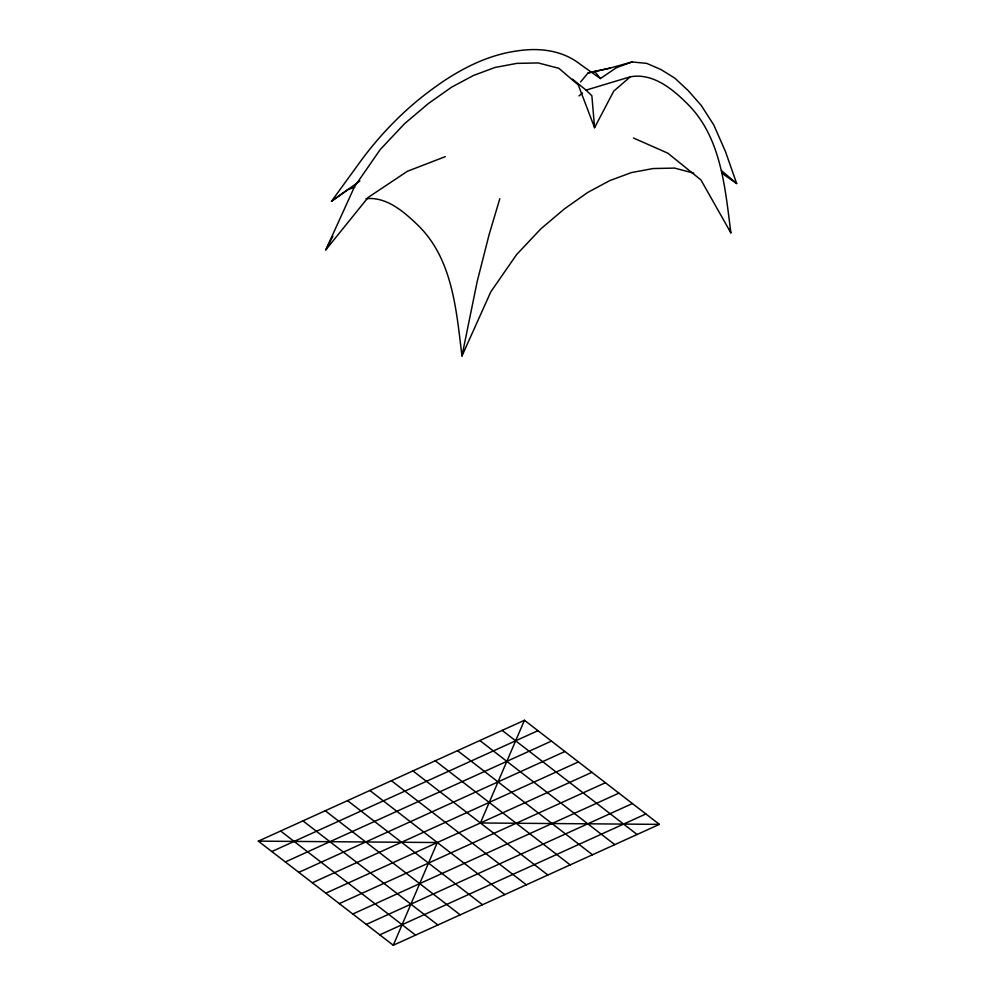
<?xml version="1.0" encoding="UTF-8"?>
<svg xmlns="http://www.w3.org/2000/svg" width="995" height="995" viewBox="0 0 995 995"><rect width="100%" height="100%" fill="white"/><g stroke="black" fill="none" stroke-linecap="round" stroke-linejoin="round"><path stroke-width="1.49" d="M365.998 198.714C386.446 196.413 404.107 211.86 417.875 225.181C452.8 259.048 456.319 310.564 461.966 355.986L477.177 281.56L489.179 234.372L499.826 198.701M393.274 945.25L437.315 842.541L258.339 841.136L393.274 945.25L659.386 824.37L524.452 720.268L258.339 841.136M524.452 720.268L480.411 822.977L659.386 824.37M461.966 355.986L490.833 291.809L516.517 254.683L540.882 228.813L564.563 208.776L587.809 192.383L609.786 180.605L631.327 172.608L653.13 168.541L674.51 168.093L693.714 173.105M445.312 156.638L407.403 171.277L368.15 197.433L325.8 249.869L354.556 186.612L380.227 149.536L404.592 123.666L428.273 103.629L451.519 87.224L473.508 75.446L495.037 67.461L516.84 63.381L538.22 62.946L558.916 68.332L578.282 84.961L594.587 127.683L613.741 91.142L630.295 76.802C652.434 72.772 671.948 88.418 686.662 103.094C721.3 136.688 725.007 187.756 730.877 232.842L700.903 179.908L667.856 153.193L633.454 137.994M325.8 249.869L332.89 236.3M354.78 187.147L347.728 189.722L331.509 201.251L356.944 166.289A199.535 112.485 -52.3 0 1 429.753 91.005C455.872 71.341 485.485 55.023 518.333 50.757A199.56 112.497 -52.3 0 1 580.67 64.625L600.358 78.555L616.502 67.635L632.036 61.951L646.738 63.381L660.879 69.513L674.734 78.07L688.13 90.545L701.251 105.445L713.813 125.047L725.542 151.75L736.661 183.528L721.885 173.217M580.582 81.976L588.095 72.958L609.985 68.133L632.036 61.951M578.941 95.93L582.51 93.02M331.509 201.251L359.892 181.003M271.822 851.546L537.947 730.678M285.316 861.968L551.441 741.088M298.811 872.379L564.936 751.499M312.306 882.789L578.431 761.909M325.8 893.199L591.925 772.319M339.295 903.609L605.42 782.729M352.79 914.019L618.915 793.139M366.284 924.43L632.397 803.55M379.779 934.84L645.892 813.96M630.295 76.802L586.08 90.11L572.498 79.177M588.095 72.958L609.985 68.133M502.152 730.392L637.086 834.506M479.851 740.529L614.786 844.631M457.538 750.653L592.485 854.767M435.238 760.789L570.172 864.891M412.937 770.914L547.872 875.028M391.396 780.702L526.33 884.816M369.854 790.49L504.788 894.592M347.541 800.614L482.488 904.729M325.241 810.751L460.175 914.853M302.94 820.875L437.875 924.989M280.64 831.012L415.574 935.113M721.387 170.543L736.661 183.528M586.08 90.11L591.876 95.781L594.587 127.683M594.736 71.441L600.358 78.555M729.248 228.564L730.877 232.842"/></g></svg>
